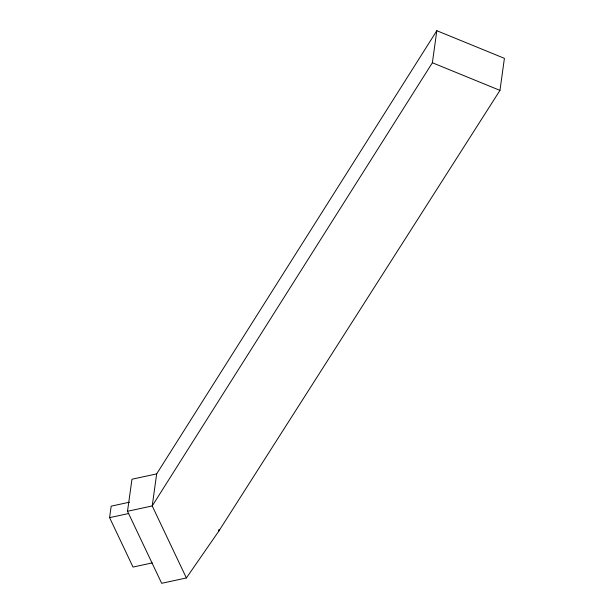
<?xml version="1.0" encoding="UTF-8"?>
<svg xmlns="http://www.w3.org/2000/svg" width="614" height="614" viewBox="0 0 614 614"><rect width="100%" height="100%" fill="white"/><g stroke="black" fill="none" stroke-linecap="round" stroke-linejoin="round"><path stroke-width="0.92" d="M152.241 562.908L133.023 567.06L109.591 517.64L111.188 506.143L129.485 502.191M127.512 511.278L131.964 479.227L156.67 473.885L436.823 30.7L504.409 58.338L499.965 90.388L218.714 531.271L186.38 577.958L161.666 583.3L127.512 511.278L152.218 505.936L432.379 62.751L436.823 30.7M156.67 473.885L152.218 505.936L186.38 577.958M218.714 531.271L218.975 529.391M109.591 517.64L128.81 513.488M432.379 62.751L499.965 90.388"/></g></svg>
